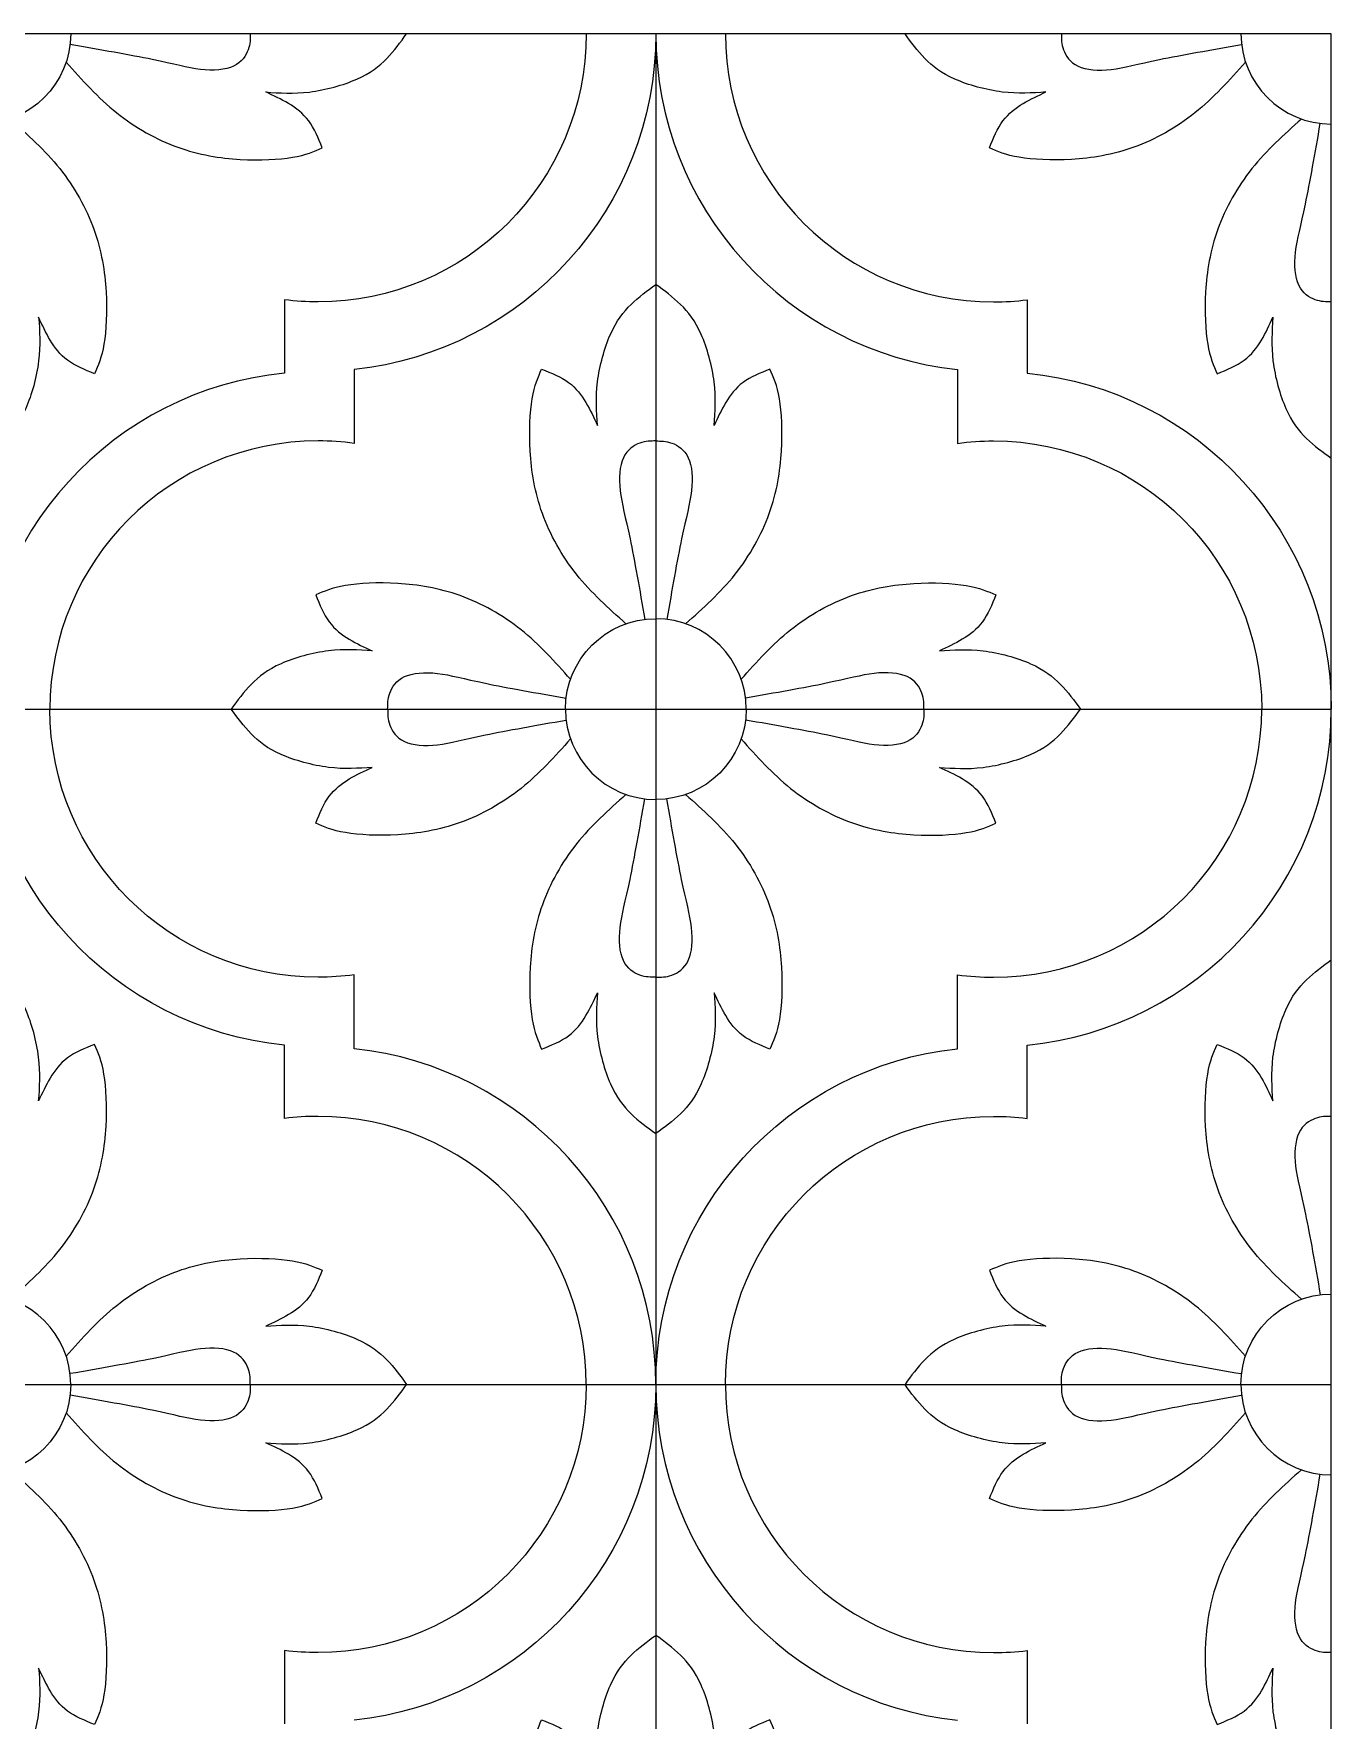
# Model space of a CAD drawing. Header units: millimetres. Extents: x -202 to 205, y -13 to 269.
# Drawn here: x 141.7 to 204.7, y 187.5 to 269.4 of the extents above; entities that cross this region are included whole.
import ezdxf

# ---------------------------------------------------------------- set-up
doc = ezdxf.new("R2010")
doc.units = ezdxf.units.MM
doc.header["$MEASUREMENT"] = 0
doc.layers.add('Default', color=18, linetype='Continuous')

msp = doc.modelspace()

# ---------------------------------------------------------------- linework, layer by layer
at = {"layer": 'Default', "color": 5, "lineweight": 20}
for points, knots in [([(73.556, 138.238), (73.556, 138.238), (73.556, 269.379), (73.556, 269.379), (73.556, 269.379), (204.696, 269.379), (204.696, 269.379), (204.696, 269.379), (204.696, 138.238), (204.696, 138.238), (204.696, 138.238), (73.556, 138.238), (73.556, 138.238)], [0, 0, 0, 0, 0.2, 0.2, 0.2, 0.4, 0.4, 0.4, 0.6, 0.6, 0.6, 1, 1, 1, 1]), ([(143.291, 267.998), (144.066, 267.131), (144.842, 266.263), (145.744, 265.541), (146.646, 264.819), (147.676, 264.242), (148.705, 263.872), (149.734, 263.501), (150.764, 263.337), (151.735, 263.28), (152.707, 263.222), (153.621, 263.27), (154.275, 263.381), (154.929, 263.491), (155.324, 263.665), (155.718, 263.838), (155.526, 264.309), (155.333, 264.781), (155.064, 265.146), (154.795, 265.511), (154.448, 265.771), (154.087, 265.988), (153.727, 266.204), (153.351, 266.377), (152.976, 266.551), (153.65, 266.503), (154.323, 266.454), (155.097, 266.55), (155.872, 266.647), (156.747, 266.887), (157.401, 267.176), (158.056, 267.464), (158.489, 267.801), (158.854, 268.176), (159.22, 268.552), (159.518, 268.965), (159.816, 269.379)], [0, 0, 0, 0, 0.076923, 0.076923, 0.076923, 0.153846, 0.153846, 0.153846, 0.230769, 0.230769, 0.230769, 0.307692, 0.307692, 0.307692, 0.384615, 0.384615, 0.384615, 0.461538, 0.461538, 0.461538, 0.538462, 0.538462, 0.538462, 0.615385, 0.615385, 0.615385, 0.692308, 0.692308, 0.692308, 0.769231, 0.769231, 0.769231, 0.846154, 0.846154, 0.846154, 1, 1, 1, 1]), ([(152.226, 269.379), (152.226, 269.134), (152.226, 268.888), (152.123, 268.602), (152.019, 268.316), (151.812, 267.989), (151.416, 267.804), (151.019, 267.619), (150.432, 267.575), (149.809, 267.647), (149.186, 267.719), (148.527, 267.907), (147.467, 268.127), (146.406, 268.347), (144.944, 268.6), (143.482, 268.853)], [0, 0, 0, 0, 0.166667, 0.166667, 0.166667, 0.333333, 0.333333, 0.333333, 0.5, 0.5, 0.5, 0.666667, 0.666667, 0.666667, 1, 1, 1, 1]), ([(168.535, 269.379), (168.535, 262.19), (162.708, 256.362), (155.519, 256.362), (154.967, 256.362), (154.424, 256.396), (153.891, 256.463)], [0, 0, 0, 0, 0.333333, 0.333333, 0.333333, 1, 1, 1, 1]), ([(175.287, 269.379), (175.287, 262.19), (181.115, 256.362), (188.304, 256.362), (188.855, 256.362), (189.399, 256.396), (189.932, 256.463)], [0, 0, 0, 0, 0.333333, 0.333333, 0.333333, 1, 1, 1, 1]), ([(200.531, 267.998), (199.756, 267.131), (198.981, 266.263), (198.078, 265.541), (197.176, 264.819), (196.147, 264.242), (195.117, 263.872), (194.088, 263.501), (193.059, 263.337), (192.087, 263.28), (191.116, 263.222), (190.201, 263.27), (189.547, 263.381), (188.893, 263.491), (188.499, 263.665), (188.104, 263.838), (188.297, 264.309), (188.489, 264.781), (188.758, 265.146), (189.028, 265.511), (189.374, 265.771), (189.735, 265.988), (190.096, 266.204), (190.471, 266.377), (190.846, 266.551), (190.173, 266.503), (189.499, 266.454), (188.725, 266.55), (187.95, 266.647), (187.075, 266.887), (186.421, 267.176), (185.767, 267.464), (185.334, 267.801), (184.968, 268.176), (184.602, 268.552), (184.304, 268.965), (184.006, 269.379)], [0, 0, 0, 0, 0.076923, 0.076923, 0.076923, 0.153846, 0.153846, 0.153846, 0.230769, 0.230769, 0.230769, 0.307692, 0.307692, 0.307692, 0.384615, 0.384615, 0.384615, 0.461538, 0.461538, 0.461538, 0.538462, 0.538462, 0.538462, 0.615385, 0.615385, 0.615385, 0.692308, 0.692308, 0.692308, 0.769231, 0.769231, 0.769231, 0.846154, 0.846154, 0.846154, 1, 1, 1, 1]), ([(191.596, 269.379), (191.596, 269.134), (191.596, 268.888), (191.699, 268.602), (191.803, 268.316), (192.01, 267.989), (192.407, 267.804), (192.804, 267.619), (193.39, 267.575), (194.013, 267.647), (194.636, 267.719), (195.295, 267.907), (196.356, 268.127), (197.416, 268.347), (198.879, 268.6), (200.341, 268.853)], [0, 0, 0, 0, 0.166667, 0.166667, 0.166667, 0.333333, 0.333333, 0.333333, 0.5, 0.5, 0.5, 0.666667, 0.666667, 0.666667, 1, 1, 1, 1]), ([(140.574, 265.237), (141.419, 264.482), (142.264, 263.727), (142.975, 262.835), (143.686, 261.943), (144.263, 260.913), (144.633, 259.884), (145.004, 258.855), (145.168, 257.825), (145.225, 256.854), (145.283, 255.882), (145.235, 254.968), (145.124, 254.314), (145.014, 253.66), (144.84, 253.265), (144.667, 252.871), (144.196, 253.063), (143.724, 253.256), (143.359, 253.525), (142.994, 253.794), (142.733, 254.141), (142.517, 254.501), (142.301, 254.862), (142.127, 255.237), (141.954, 255.613), (142.002, 254.939), (142.051, 254.266), (141.954, 253.492), (141.858, 252.717), (141.618, 251.841), (141.329, 251.187), (141.041, 250.533), (140.703, 250.1), (140.329, 249.735), (139.953, 249.369), (139.54, 249.071), (139.126, 248.773)], [0, 0, 0, 0, 0.076923, 0.076923, 0.076923, 0.153846, 0.153846, 0.153846, 0.230769, 0.230769, 0.230769, 0.307692, 0.307692, 0.307692, 0.384615, 0.384615, 0.384615, 0.461538, 0.461538, 0.461538, 0.538462, 0.538462, 0.538462, 0.615385, 0.615385, 0.615385, 0.692308, 0.692308, 0.692308, 0.769231, 0.769231, 0.769231, 0.846154, 0.846154, 0.846154, 1, 1, 1, 1]), ([(203.248, 265.237), (202.403, 264.482), (201.558, 263.727), (200.847, 262.835), (200.136, 261.943), (199.559, 260.913), (199.189, 259.884), (198.818, 258.855), (198.655, 257.825), (198.597, 256.854), (198.539, 255.882), (198.588, 254.968), (198.698, 254.314), (198.809, 253.66), (198.982, 253.265), (199.155, 252.871), (199.626, 253.063), (200.098, 253.256), (200.463, 253.525), (200.829, 253.794), (201.089, 254.141), (201.305, 254.501), (201.522, 254.862), (201.695, 255.237), (201.868, 255.613), (201.82, 254.939), (201.772, 254.266), (201.868, 253.492), (201.964, 252.717), (202.205, 251.841), (202.493, 251.187), (202.782, 250.533), (203.119, 250.1), (203.494, 249.735), (203.869, 249.369), (204.283, 249.071), (204.696, 248.773)], [0, 0, 0, 0, 0.076923, 0.076923, 0.076923, 0.153846, 0.153846, 0.153846, 0.230769, 0.230769, 0.230769, 0.307692, 0.307692, 0.307692, 0.384615, 0.384615, 0.384615, 0.461538, 0.461538, 0.461538, 0.538462, 0.538462, 0.538462, 0.615385, 0.615385, 0.615385, 0.692308, 0.692308, 0.692308, 0.769231, 0.769231, 0.769231, 0.846154, 0.846154, 0.846154, 1, 1, 1, 1]), ([(204.696, 256.363), (204.451, 256.363), (204.206, 256.363), (203.92, 256.466), (203.633, 256.569), (203.306, 256.776), (203.121, 257.173), (202.936, 257.57), (202.893, 258.157), (202.965, 258.78), (203.037, 259.403), (203.225, 260.062), (203.443, 261.108), (203.662, 262.155), (203.913, 263.59), (204.163, 265.024)], [0, 0, 0, 0, 0.166667, 0.166667, 0.166667, 0.333333, 0.333333, 0.333333, 0.5, 0.5, 0.5, 0.666667, 0.666667, 0.666667, 1, 1, 1, 1]), ([(170.463, 240.736), (169.618, 241.49), (168.773, 242.246), (168.062, 243.138), (167.351, 244.03), (166.774, 245.059), (166.404, 246.089), (166.033, 247.118), (165.87, 248.147), (165.812, 249.119), (165.754, 250.09), (165.803, 251.005), (165.913, 251.659), (166.024, 252.313), (166.197, 252.707), (166.37, 253.102), (166.841, 252.909), (167.313, 252.717), (167.678, 252.448), (168.044, 252.178), (168.304, 251.832), (168.52, 251.471), (168.737, 251.11), (168.91, 250.735), (169.083, 250.36), (169.035, 251.033), (168.987, 251.707), (169.083, 252.481), (169.179, 253.255), (169.42, 254.131), (169.708, 254.785), (169.997, 255.439), (170.334, 255.872), (170.709, 256.238), (171.084, 256.604), (171.497, 256.902), (171.911, 257.2)], [0, 0, 0, 0, 0.076923, 0.076923, 0.076923, 0.153846, 0.153846, 0.153846, 0.230769, 0.230769, 0.230769, 0.307692, 0.307692, 0.307692, 0.384615, 0.384615, 0.384615, 0.461538, 0.461538, 0.461538, 0.538462, 0.538462, 0.538462, 0.615385, 0.615385, 0.615385, 0.692308, 0.692308, 0.692308, 0.769231, 0.769231, 0.769231, 0.846154, 0.846154, 0.846154, 1, 1, 1, 1]), ([(173.359, 240.736), (174.204, 241.49), (175.049, 242.246), (175.76, 243.138), (176.471, 244.03), (177.048, 245.059), (177.418, 246.089), (177.789, 247.118), (177.953, 248.147), (178.01, 249.119), (178.068, 250.09), (178.02, 251.005), (177.909, 251.659), (177.799, 252.313), (177.625, 252.707), (177.452, 253.102), (176.981, 252.909), (176.509, 252.717), (176.144, 252.448), (175.779, 252.178), (175.519, 251.832), (175.302, 251.471), (175.086, 251.11), (174.913, 250.735), (174.739, 250.36), (174.787, 251.033), (174.836, 251.707), (174.74, 252.481), (174.643, 253.255), (174.403, 254.131), (174.114, 254.785), (173.826, 255.439), (173.489, 255.872), (173.114, 256.238), (172.738, 256.604), (172.325, 256.902), (171.911, 257.2)], [0, 0, 0, 0, 0.076923, 0.076923, 0.076923, 0.153846, 0.153846, 0.153846, 0.230769, 0.230769, 0.230769, 0.307692, 0.307692, 0.307692, 0.384615, 0.384615, 0.384615, 0.461538, 0.461538, 0.461538, 0.538462, 0.538462, 0.538462, 0.615385, 0.615385, 0.615385, 0.692308, 0.692308, 0.692308, 0.769231, 0.769231, 0.769231, 0.846154, 0.846154, 0.846154, 1, 1, 1, 1]), ([(157.266, 249.494), (156.695, 249.571), (156.111, 249.611), (155.519, 249.611), (148.33, 249.611), (142.502, 243.783), (142.502, 236.594)], [0, 0, 0, 0, 0.333333, 0.333333, 0.333333, 1, 1, 1, 1]), ([(171.911, 249.61), (171.666, 249.61), (171.42, 249.61), (171.135, 249.507), (170.848, 249.403), (170.521, 249.196), (170.336, 248.799), (170.151, 248.402), (170.107, 247.816), (170.179, 247.193), (170.252, 246.57), (170.439, 245.911), (170.658, 244.864), (170.877, 243.817), (171.128, 242.383), (171.378, 240.948)], [0, 0, 0, 0, 0.166667, 0.166667, 0.166667, 0.333333, 0.333333, 0.333333, 0.5, 0.5, 0.5, 0.666667, 0.666667, 0.666667, 1, 1, 1, 1]), ([(171.911, 249.61), (172.156, 249.61), (172.402, 249.61), (172.688, 249.507), (172.974, 249.403), (173.301, 249.196), (173.486, 248.799), (173.671, 248.402), (173.715, 247.816), (173.643, 247.193), (173.571, 246.57), (173.383, 245.911), (173.164, 244.864), (172.945, 243.817), (172.695, 242.383), (172.445, 240.948)], [0, 0, 0, 0, 0.166667, 0.166667, 0.166667, 0.333333, 0.333333, 0.333333, 0.5, 0.5, 0.5, 0.666667, 0.666667, 0.666667, 1, 1, 1, 1]), ([(186.556, 249.494), (187.127, 249.571), (187.711, 249.611), (188.304, 249.611), (195.493, 249.611), (201.32, 243.783), (201.32, 236.594)], [0, 0, 0, 0, 0.333333, 0.333333, 0.333333, 1, 1, 1, 1]), ([(167.77, 238.042), (167.015, 238.887), (166.26, 239.732), (165.368, 240.443), (164.476, 241.154), (163.446, 241.731), (162.417, 242.101), (161.387, 242.472), (160.358, 242.635), (159.386, 242.693), (158.415, 242.751), (157.501, 242.702), (156.847, 242.592), (156.192, 242.481), (155.798, 242.308), (155.404, 242.135), (155.596, 241.664), (155.788, 241.192), (156.058, 240.827), (156.327, 240.461), (156.673, 240.201), (157.034, 239.985), (157.395, 239.768), (157.77, 239.595), (158.145, 239.422), (157.472, 239.47), (156.799, 239.518), (156.024, 239.422), (155.25, 239.326), (154.374, 239.085), (153.72, 238.797), (153.066, 238.508), (152.633, 238.171), (152.267, 237.796), (151.902, 237.421), (151.604, 237.007), (151.305, 236.594)], [0, 0, 0, 0, 0.076923, 0.076923, 0.076923, 0.153846, 0.153846, 0.153846, 0.230769, 0.230769, 0.230769, 0.307692, 0.307692, 0.307692, 0.384615, 0.384615, 0.384615, 0.461538, 0.461538, 0.461538, 0.538462, 0.538462, 0.538462, 0.615385, 0.615385, 0.615385, 0.692308, 0.692308, 0.692308, 0.769231, 0.769231, 0.769231, 0.846154, 0.846154, 0.846154, 1, 1, 1, 1]), ([(176.053, 238.042), (176.807, 238.887), (177.563, 239.732), (178.455, 240.443), (179.347, 241.154), (180.376, 241.731), (181.406, 242.101), (182.435, 242.472), (183.464, 242.635), (184.436, 242.693), (185.407, 242.751), (186.321, 242.702), (186.976, 242.592), (187.63, 242.481), (188.024, 242.308), (188.419, 242.135), (188.226, 241.664), (188.034, 241.192), (187.765, 240.827), (187.495, 240.461), (187.149, 240.201), (186.788, 239.985), (186.427, 239.768), (186.052, 239.595), (185.677, 239.422), (186.35, 239.47), (187.024, 239.518), (187.798, 239.422), (188.572, 239.326), (189.448, 239.085), (190.102, 238.797), (190.756, 238.508), (191.189, 238.171), (191.555, 237.796), (191.921, 237.421), (192.219, 237.007), (192.517, 236.594)], [0, 0, 0, 0, 0.076923, 0.076923, 0.076923, 0.153846, 0.153846, 0.153846, 0.230769, 0.230769, 0.230769, 0.307692, 0.307692, 0.307692, 0.384615, 0.384615, 0.384615, 0.461538, 0.461538, 0.461538, 0.538462, 0.538462, 0.538462, 0.615385, 0.615385, 0.615385, 0.692308, 0.692308, 0.692308, 0.769231, 0.769231, 0.769231, 0.846154, 0.846154, 0.846154, 1, 1, 1, 1]), ([(158.895, 236.594), (158.895, 236.839), (158.895, 237.084), (158.999, 237.37), (159.102, 237.657), (159.309, 237.984), (159.706, 238.169), (160.103, 238.354), (160.69, 238.397), (161.313, 238.325), (161.935, 238.253), (162.595, 238.065), (163.641, 237.847), (164.688, 237.628), (166.123, 237.377), (167.557, 237.127)], [0, 0, 0, 0, 0.166667, 0.166667, 0.166667, 0.333333, 0.333333, 0.333333, 0.5, 0.5, 0.5, 0.666667, 0.666667, 0.666667, 1, 1, 1, 1]), ([(184.927, 236.594), (184.927, 236.839), (184.927, 237.084), (184.823, 237.37), (184.72, 237.657), (184.513, 237.984), (184.116, 238.169), (183.719, 238.354), (183.133, 238.397), (182.51, 238.325), (181.887, 238.253), (181.228, 238.065), (180.181, 237.847), (179.134, 237.628), (177.7, 237.377), (176.265, 237.127)], [0, 0, 0, 0, 0.166667, 0.166667, 0.166667, 0.333333, 0.333333, 0.333333, 0.5, 0.5, 0.5, 0.666667, 0.666667, 0.666667, 1, 1, 1, 1]), ([(157.266, 223.693), (156.695, 223.617), (156.111, 223.577), (155.519, 223.577), (148.33, 223.577), (142.502, 229.405), (142.502, 236.594)], [0, 0, 0, 0, 0.333333, 0.333333, 0.333333, 1, 1, 1, 1]), ([(167.77, 235.146), (167.015, 234.301), (166.26, 233.456), (165.368, 232.745), (164.476, 232.034), (163.446, 231.457), (162.417, 231.086), (161.387, 230.716), (160.358, 230.552), (159.386, 230.495), (158.415, 230.437), (157.501, 230.485), (156.847, 230.596), (156.192, 230.706), (155.798, 230.88), (155.404, 231.053), (155.596, 231.524), (155.788, 231.996), (156.058, 232.361), (156.327, 232.726), (156.673, 232.986), (157.034, 233.203), (157.395, 233.419), (157.77, 233.592), (158.145, 233.766), (157.472, 233.718), (156.799, 233.669), (156.024, 233.765), (155.25, 233.862), (154.374, 234.102), (153.72, 234.391), (153.066, 234.679), (152.633, 235.016), (152.267, 235.391), (151.902, 235.766), (151.604, 236.18), (151.305, 236.594)], [0, 0, 0, 0, 0.076923, 0.076923, 0.076923, 0.153846, 0.153846, 0.153846, 0.230769, 0.230769, 0.230769, 0.307692, 0.307692, 0.307692, 0.384615, 0.384615, 0.384615, 0.461538, 0.461538, 0.461538, 0.538462, 0.538462, 0.538462, 0.615385, 0.615385, 0.615385, 0.692308, 0.692308, 0.692308, 0.769231, 0.769231, 0.769231, 0.846154, 0.846154, 0.846154, 1, 1, 1, 1]), ([(158.895, 236.594), (158.895, 236.349), (158.895, 236.103), (158.999, 235.817), (159.102, 235.531), (159.309, 235.204), (159.706, 235.019), (160.103, 234.833), (160.69, 234.79), (161.313, 234.862), (161.935, 234.934), (162.595, 235.122), (163.641, 235.341), (164.688, 235.56), (166.123, 235.81), (167.557, 236.06)], [0, 0, 0, 0, 0.166667, 0.166667, 0.166667, 0.333333, 0.333333, 0.333333, 0.5, 0.5, 0.5, 0.666667, 0.666667, 0.666667, 1, 1, 1, 1]), ([(176.053, 235.146), (176.807, 234.301), (177.563, 233.456), (178.455, 232.745), (179.347, 232.034), (180.376, 231.457), (181.406, 231.086), (182.435, 230.716), (183.464, 230.552), (184.436, 230.495), (185.407, 230.437), (186.321, 230.485), (186.976, 230.596), (187.63, 230.706), (188.024, 230.88), (188.419, 231.053), (188.226, 231.524), (188.034, 231.996), (187.765, 232.361), (187.495, 232.726), (187.149, 232.986), (186.788, 233.203), (186.427, 233.419), (186.052, 233.592), (185.677, 233.766), (186.35, 233.718), (187.024, 233.669), (187.798, 233.765), (188.572, 233.862), (189.448, 234.102), (190.102, 234.391), (190.756, 234.679), (191.189, 235.016), (191.555, 235.391), (191.921, 235.766), (192.219, 236.18), (192.517, 236.594)], [0, 0, 0, 0, 0.076923, 0.076923, 0.076923, 0.153846, 0.153846, 0.153846, 0.230769, 0.230769, 0.230769, 0.307692, 0.307692, 0.307692, 0.384615, 0.384615, 0.384615, 0.461538, 0.461538, 0.461538, 0.538462, 0.538462, 0.538462, 0.615385, 0.615385, 0.615385, 0.692308, 0.692308, 0.692308, 0.769231, 0.769231, 0.769231, 0.846154, 0.846154, 0.846154, 1, 1, 1, 1]), ([(184.927, 236.594), (184.927, 236.349), (184.927, 236.103), (184.823, 235.817), (184.72, 235.531), (184.513, 235.204), (184.116, 235.019), (183.719, 234.833), (183.133, 234.79), (182.51, 234.862), (181.887, 234.934), (181.228, 235.122), (180.181, 235.341), (179.134, 235.56), (177.7, 235.81), (176.265, 236.06)], [0, 0, 0, 0, 0.166667, 0.166667, 0.166667, 0.333333, 0.333333, 0.333333, 0.5, 0.5, 0.5, 0.666667, 0.666667, 0.666667, 1, 1, 1, 1]), ([(186.556, 223.693), (187.127, 223.617), (187.711, 223.577), (188.304, 223.577), (195.493, 223.577), (201.32, 229.405), (201.32, 236.594)], [0, 0, 0, 0, 0.333333, 0.333333, 0.333333, 1, 1, 1, 1]), ([(170.463, 232.452), (169.618, 231.697), (168.773, 230.942), (168.062, 230.05), (167.351, 229.158), (166.774, 228.128), (166.404, 227.099), (166.033, 226.07), (165.87, 225.04), (165.812, 224.069), (165.754, 223.097), (165.803, 222.183), (165.913, 221.529), (166.024, 220.875), (166.197, 220.48), (166.37, 220.086), (166.841, 220.278), (167.313, 220.471), (167.678, 220.74), (168.044, 221.009), (168.304, 221.356), (168.52, 221.716), (168.737, 222.077), (168.91, 222.452), (169.083, 222.828), (169.035, 222.154), (168.987, 221.481), (169.083, 220.706), (169.179, 219.932), (169.42, 219.056), (169.708, 218.402), (169.997, 217.748), (170.334, 217.315), (170.709, 216.95), (171.084, 216.584), (171.497, 216.286), (171.911, 215.988)], [0, 0, 0, 0, 0.076923, 0.076923, 0.076923, 0.153846, 0.153846, 0.153846, 0.230769, 0.230769, 0.230769, 0.307692, 0.307692, 0.307692, 0.384615, 0.384615, 0.384615, 0.461538, 0.461538, 0.461538, 0.538462, 0.538462, 0.538462, 0.615385, 0.615385, 0.615385, 0.692308, 0.692308, 0.692308, 0.769231, 0.769231, 0.769231, 0.846154, 0.846154, 0.846154, 1, 1, 1, 1]), ([(171.911, 223.578), (171.666, 223.578), (171.42, 223.578), (171.135, 223.681), (170.848, 223.784), (170.521, 223.991), (170.336, 224.388), (170.151, 224.785), (170.107, 225.372), (170.179, 225.995), (170.252, 226.618), (170.439, 227.277), (170.658, 228.323), (170.877, 229.37), (171.128, 230.805), (171.378, 232.239)], [0, 0, 0, 0, 0.166667, 0.166667, 0.166667, 0.333333, 0.333333, 0.333333, 0.5, 0.5, 0.5, 0.666667, 0.666667, 0.666667, 1, 1, 1, 1]), ([(173.359, 232.452), (174.204, 231.697), (175.049, 230.942), (175.76, 230.05), (176.471, 229.158), (177.048, 228.128), (177.418, 227.099), (177.789, 226.07), (177.953, 225.04), (178.01, 224.069), (178.068, 223.097), (178.02, 222.183), (177.909, 221.529), (177.799, 220.875), (177.625, 220.48), (177.452, 220.086), (176.981, 220.278), (176.509, 220.471), (176.144, 220.74), (175.779, 221.009), (175.519, 221.356), (175.302, 221.716), (175.086, 222.077), (174.913, 222.452), (174.739, 222.828), (174.787, 222.154), (174.836, 221.481), (174.74, 220.706), (174.643, 219.932), (174.403, 219.056), (174.114, 218.402), (173.826, 217.748), (173.489, 217.315), (173.114, 216.95), (172.738, 216.584), (172.325, 216.286), (171.911, 215.988)], [0, 0, 0, 0, 0.076923, 0.076923, 0.076923, 0.153846, 0.153846, 0.153846, 0.230769, 0.230769, 0.230769, 0.307692, 0.307692, 0.307692, 0.384615, 0.384615, 0.384615, 0.461538, 0.461538, 0.461538, 0.538462, 0.538462, 0.538462, 0.615385, 0.615385, 0.615385, 0.692308, 0.692308, 0.692308, 0.769231, 0.769231, 0.769231, 0.846154, 0.846154, 0.846154, 1, 1, 1, 1]), ([(171.911, 223.578), (172.156, 223.578), (172.402, 223.578), (172.688, 223.681), (172.974, 223.784), (173.301, 223.991), (173.486, 224.388), (173.671, 224.785), (173.715, 225.372), (173.643, 225.995), (173.571, 226.618), (173.383, 227.277), (173.164, 228.323), (172.945, 229.37), (172.695, 230.805), (172.445, 232.239)], [0, 0, 0, 0, 0.166667, 0.166667, 0.166667, 0.333333, 0.333333, 0.333333, 0.5, 0.5, 0.5, 0.666667, 0.666667, 0.666667, 1, 1, 1, 1]), ([(140.574, 207.95), (141.419, 208.705), (142.264, 209.461), (142.975, 210.353), (143.686, 211.245), (144.263, 212.274), (144.633, 213.304), (145.004, 214.333), (145.168, 215.362), (145.225, 216.334), (145.283, 217.305), (145.235, 218.22), (145.124, 218.874), (145.014, 219.528), (144.84, 219.922), (144.667, 220.317), (144.196, 220.124), (143.724, 219.932), (143.359, 219.663), (142.994, 219.393), (142.733, 219.047), (142.517, 218.686), (142.301, 218.325), (142.127, 217.95), (141.954, 217.575), (142.002, 218.248), (142.051, 218.922), (141.954, 219.696), (141.858, 220.47), (141.618, 221.346), (141.329, 222), (141.041, 222.654), (140.703, 223.087), (140.329, 223.453), (139.953, 223.818), (139.54, 224.117), (139.126, 224.415)], [0, 0, 0, 0, 0.076923, 0.076923, 0.076923, 0.153846, 0.153846, 0.153846, 0.230769, 0.230769, 0.230769, 0.307692, 0.307692, 0.307692, 0.384615, 0.384615, 0.384615, 0.461538, 0.461538, 0.461538, 0.538462, 0.538462, 0.538462, 0.615385, 0.615385, 0.615385, 0.692308, 0.692308, 0.692308, 0.769231, 0.769231, 0.769231, 0.846154, 0.846154, 0.846154, 1, 1, 1, 1]), ([(203.248, 207.95), (202.403, 208.705), (201.558, 209.461), (200.847, 210.353), (200.136, 211.245), (199.559, 212.274), (199.189, 213.304), (198.818, 214.333), (198.655, 215.362), (198.597, 216.334), (198.539, 217.305), (198.588, 218.22), (198.698, 218.874), (198.809, 219.528), (198.982, 219.922), (199.155, 220.317), (199.626, 220.124), (200.098, 219.932), (200.463, 219.663), (200.829, 219.393), (201.089, 219.047), (201.305, 218.686), (201.522, 218.325), (201.695, 217.95), (201.868, 217.575), (201.82, 218.248), (201.772, 218.922), (201.868, 219.696), (201.964, 220.47), (202.205, 221.346), (202.493, 222), (202.782, 222.654), (203.119, 223.087), (203.494, 223.453), (203.869, 223.818), (204.283, 224.117), (204.696, 224.415)], [0, 0, 0, 0, 0.076923, 0.076923, 0.076923, 0.153846, 0.153846, 0.153846, 0.230769, 0.230769, 0.230769, 0.307692, 0.307692, 0.307692, 0.384615, 0.384615, 0.384615, 0.461538, 0.461538, 0.461538, 0.538462, 0.538462, 0.538462, 0.615385, 0.615385, 0.615385, 0.692308, 0.692308, 0.692308, 0.769231, 0.769231, 0.769231, 0.846154, 0.846154, 0.846154, 1, 1, 1, 1]), ([(168.535, 203.809), (168.535, 210.998), (162.708, 216.825), (155.519, 216.825), (154.967, 216.825), (154.424, 216.791), (153.891, 216.725)], [0, 0, 0, 0, 0.333333, 0.333333, 0.333333, 1, 1, 1, 1]), ([(175.287, 203.809), (175.287, 210.998), (181.115, 216.825), (188.304, 216.825), (188.855, 216.825), (189.399, 216.791), (189.932, 216.725)], [0, 0, 0, 0, 0.333333, 0.333333, 0.333333, 1, 1, 1, 1]), ([(204.696, 216.825), (204.451, 216.825), (204.206, 216.825), (203.92, 216.721), (203.633, 216.618), (203.306, 216.411), (203.121, 216.014), (202.936, 215.617), (202.893, 215.03), (202.965, 214.408), (203.037, 213.785), (203.225, 213.126), (203.443, 212.079), (203.662, 211.032), (203.913, 209.598), (204.163, 208.163)], [0, 0, 0, 0, 0.166667, 0.166667, 0.166667, 0.333333, 0.333333, 0.333333, 0.5, 0.5, 0.5, 0.666667, 0.666667, 0.666667, 1, 1, 1, 1]), ([(143.291, 205.189), (144.066, 206.057), (144.842, 206.924), (145.744, 207.646), (146.646, 208.369), (147.676, 208.946), (148.705, 209.316), (149.734, 209.686), (150.764, 209.85), (151.735, 209.908), (152.707, 209.966), (153.621, 209.917), (154.275, 209.807), (154.929, 209.696), (155.324, 209.523), (155.718, 209.35), (155.526, 208.879), (155.333, 208.407), (155.064, 208.041), (154.795, 207.676), (154.448, 207.416), (154.087, 207.2), (153.727, 206.983), (153.351, 206.81), (152.976, 206.637), (153.65, 206.685), (154.323, 206.733), (155.097, 206.637), (155.872, 206.541), (156.747, 206.3), (157.401, 206.012), (158.056, 205.723), (158.489, 205.386), (158.854, 205.011), (159.22, 204.636), (159.518, 204.222), (159.816, 203.809)], [0, 0, 0, 0, 0.076923, 0.076923, 0.076923, 0.153846, 0.153846, 0.153846, 0.230769, 0.230769, 0.230769, 0.307692, 0.307692, 0.307692, 0.384615, 0.384615, 0.384615, 0.461538, 0.461538, 0.461538, 0.538462, 0.538462, 0.538462, 0.615385, 0.615385, 0.615385, 0.692308, 0.692308, 0.692308, 0.769231, 0.769231, 0.769231, 0.846154, 0.846154, 0.846154, 1, 1, 1, 1]), ([(200.531, 205.189), (199.756, 206.057), (198.981, 206.924), (198.078, 207.646), (197.176, 208.369), (196.147, 208.946), (195.117, 209.316), (194.088, 209.686), (193.059, 209.85), (192.087, 209.908), (191.116, 209.966), (190.201, 209.917), (189.547, 209.807), (188.893, 209.696), (188.499, 209.523), (188.104, 209.35), (188.297, 208.879), (188.489, 208.407), (188.758, 208.041), (189.028, 207.676), (189.374, 207.416), (189.735, 207.2), (190.096, 206.983), (190.471, 206.81), (190.846, 206.637), (190.173, 206.685), (189.499, 206.733), (188.725, 206.637), (187.95, 206.541), (187.075, 206.3), (186.421, 206.012), (185.767, 205.723), (185.334, 205.386), (184.968, 205.011), (184.602, 204.636), (184.304, 204.222), (184.006, 203.809)], [0, 0, 0, 0, 0.076923, 0.076923, 0.076923, 0.153846, 0.153846, 0.153846, 0.230769, 0.230769, 0.230769, 0.307692, 0.307692, 0.307692, 0.384615, 0.384615, 0.384615, 0.461538, 0.461538, 0.461538, 0.538462, 0.538462, 0.538462, 0.615385, 0.615385, 0.615385, 0.692308, 0.692308, 0.692308, 0.769231, 0.769231, 0.769231, 0.846154, 0.846154, 0.846154, 1, 1, 1, 1]), ([(152.226, 203.809), (152.226, 204.054), (152.226, 204.299), (152.123, 204.585), (152.019, 204.871), (151.812, 205.199), (151.416, 205.384), (151.019, 205.569), (150.432, 205.612), (149.809, 205.54), (149.186, 205.468), (148.527, 205.28), (147.467, 205.06), (146.406, 204.84), (144.944, 204.587), (143.482, 204.334)], [0, 0, 0, 0, 0.166667, 0.166667, 0.166667, 0.333333, 0.333333, 0.333333, 0.5, 0.5, 0.5, 0.666667, 0.666667, 0.666667, 1, 1, 1, 1]), ([(191.596, 203.809), (191.596, 204.054), (191.596, 204.299), (191.699, 204.585), (191.803, 204.871), (192.01, 205.199), (192.407, 205.384), (192.804, 205.569), (193.39, 205.612), (194.013, 205.54), (194.636, 205.468), (195.295, 205.28), (196.356, 205.06), (197.416, 204.84), (198.879, 204.587), (200.341, 204.334)], [0, 0, 0, 0, 0.166667, 0.166667, 0.166667, 0.333333, 0.333333, 0.333333, 0.5, 0.5, 0.5, 0.666667, 0.666667, 0.666667, 1, 1, 1, 1]), ([(143.291, 202.428), (144.066, 201.561), (144.842, 200.693), (145.744, 199.971), (146.646, 199.249), (147.676, 198.672), (148.705, 198.301), (149.734, 197.931), (150.764, 197.767), (151.735, 197.709), (152.707, 197.652), (153.621, 197.7), (154.275, 197.81), (154.929, 197.921), (155.324, 198.095), (155.718, 198.268), (155.526, 198.739), (155.333, 199.21), (155.064, 199.576), (154.795, 199.941), (154.448, 200.201), (154.087, 200.418), (153.727, 200.634), (153.351, 200.807), (152.976, 200.981), (153.65, 200.932), (154.323, 200.884), (155.097, 200.98), (155.872, 201.076), (156.747, 201.317), (157.401, 201.606), (158.056, 201.894), (158.489, 202.231), (158.854, 202.606), (159.22, 202.981), (159.518, 203.395), (159.816, 203.809)], [0, 0, 0, 0, 0.076923, 0.076923, 0.076923, 0.153846, 0.153846, 0.153846, 0.230769, 0.230769, 0.230769, 0.307692, 0.307692, 0.307692, 0.384615, 0.384615, 0.384615, 0.461538, 0.461538, 0.461538, 0.538462, 0.538462, 0.538462, 0.615385, 0.615385, 0.615385, 0.692308, 0.692308, 0.692308, 0.769231, 0.769231, 0.769231, 0.846154, 0.846154, 0.846154, 1, 1, 1, 1]), ([(152.226, 203.809), (152.226, 203.563), (152.226, 203.318), (152.123, 203.032), (152.019, 202.746), (151.812, 202.419), (151.416, 202.234), (151.019, 202.048), (150.432, 202.005), (149.809, 202.077), (149.186, 202.149), (148.527, 202.337), (147.467, 202.557), (146.406, 202.777), (144.944, 203.03), (143.482, 203.283)], [0, 0, 0, 0, 0.166667, 0.166667, 0.166667, 0.333333, 0.333333, 0.333333, 0.5, 0.5, 0.5, 0.666667, 0.666667, 0.666667, 1, 1, 1, 1]), ([(168.535, 203.809), (168.535, 196.62), (162.708, 190.792), (155.519, 190.792), (154.967, 190.792), (154.424, 190.826), (153.891, 190.893)], [0, 0, 0, 0, 0.333333, 0.333333, 0.333333, 1, 1, 1, 1]), ([(175.287, 203.809), (175.287, 196.62), (181.115, 190.792), (188.304, 190.792), (188.855, 190.792), (189.399, 190.826), (189.932, 190.893)], [0, 0, 0, 0, 0.333333, 0.333333, 0.333333, 1, 1, 1, 1]), ([(200.531, 202.428), (199.756, 201.561), (198.981, 200.693), (198.078, 199.971), (197.176, 199.249), (196.147, 198.672), (195.117, 198.301), (194.088, 197.931), (193.059, 197.767), (192.087, 197.709), (191.116, 197.652), (190.201, 197.7), (189.547, 197.81), (188.893, 197.921), (188.499, 198.095), (188.104, 198.268), (188.297, 198.739), (188.489, 199.21), (188.758, 199.576), (189.028, 199.941), (189.374, 200.201), (189.735, 200.418), (190.096, 200.634), (190.471, 200.807), (190.846, 200.981), (190.173, 200.932), (189.499, 200.884), (188.725, 200.98), (187.95, 201.076), (187.075, 201.317), (186.421, 201.606), (185.767, 201.894), (185.334, 202.231), (184.968, 202.606), (184.602, 202.981), (184.304, 203.395), (184.006, 203.809)], [0, 0, 0, 0, 0.076923, 0.076923, 0.076923, 0.153846, 0.153846, 0.153846, 0.230769, 0.230769, 0.230769, 0.307692, 0.307692, 0.307692, 0.384615, 0.384615, 0.384615, 0.461538, 0.461538, 0.461538, 0.538462, 0.538462, 0.538462, 0.615385, 0.615385, 0.615385, 0.692308, 0.692308, 0.692308, 0.769231, 0.769231, 0.769231, 0.846154, 0.846154, 0.846154, 1, 1, 1, 1]), ([(191.596, 203.809), (191.596, 203.563), (191.596, 203.318), (191.699, 203.032), (191.803, 202.746), (192.01, 202.419), (192.407, 202.234), (192.804, 202.048), (193.39, 202.005), (194.013, 202.077), (194.636, 202.149), (195.295, 202.337), (196.356, 202.557), (197.416, 202.777), (198.879, 203.03), (200.341, 203.283)], [0, 0, 0, 0, 0.166667, 0.166667, 0.166667, 0.333333, 0.333333, 0.333333, 0.5, 0.5, 0.5, 0.666667, 0.666667, 0.666667, 1, 1, 1, 1]), ([(140.574, 199.667), (141.419, 198.912), (142.264, 198.157), (142.975, 197.265), (143.686, 196.373), (144.263, 195.343), (144.633, 194.314), (145.004, 193.284), (145.168, 192.255), (145.225, 191.284), (145.283, 190.312), (145.235, 189.398), (145.124, 188.744), (145.014, 188.09), (144.84, 187.695), (144.667, 187.301), (144.196, 187.493), (143.724, 187.686), (143.359, 187.955), (142.994, 188.224), (142.733, 188.571), (142.517, 188.931), (142.301, 189.292), (142.127, 189.667), (141.954, 190.042), (142.002, 189.369), (142.051, 188.696), (141.954, 187.921), (141.858, 187.147), (141.618, 186.271), (141.329, 185.617), (141.041, 184.963), (140.703, 184.53), (140.329, 184.165), (139.953, 183.799), (139.54, 183.501), (139.126, 183.202)], [0, 0, 0, 0, 0.076923, 0.076923, 0.076923, 0.153846, 0.153846, 0.153846, 0.230769, 0.230769, 0.230769, 0.307692, 0.307692, 0.307692, 0.384615, 0.384615, 0.384615, 0.461538, 0.461538, 0.461538, 0.538462, 0.538462, 0.538462, 0.615385, 0.615385, 0.615385, 0.692308, 0.692308, 0.692308, 0.769231, 0.769231, 0.769231, 0.846154, 0.846154, 0.846154, 1, 1, 1, 1]), ([(203.248, 199.667), (202.403, 198.912), (201.558, 198.157), (200.847, 197.265), (200.136, 196.373), (199.559, 195.343), (199.189, 194.314), (198.818, 193.284), (198.655, 192.255), (198.597, 191.284), (198.539, 190.312), (198.588, 189.398), (198.698, 188.744), (198.809, 188.09), (198.982, 187.695), (199.155, 187.301), (199.626, 187.493), (200.098, 187.686), (200.463, 187.955), (200.829, 188.224), (201.089, 188.571), (201.305, 188.931), (201.522, 189.292), (201.695, 189.667), (201.868, 190.042), (201.82, 189.369), (201.772, 188.696), (201.868, 187.921), (201.964, 187.147), (202.205, 186.271), (202.493, 185.617), (202.782, 184.963), (203.119, 184.53), (203.494, 184.165), (203.869, 183.799), (204.283, 183.501), (204.696, 183.202)], [0, 0, 0, 0, 0.076923, 0.076923, 0.076923, 0.153846, 0.153846, 0.153846, 0.230769, 0.230769, 0.230769, 0.307692, 0.307692, 0.307692, 0.384615, 0.384615, 0.384615, 0.461538, 0.461538, 0.461538, 0.538462, 0.538462, 0.538462, 0.615385, 0.615385, 0.615385, 0.692308, 0.692308, 0.692308, 0.769231, 0.769231, 0.769231, 0.846154, 0.846154, 0.846154, 1, 1, 1, 1]), ([(204.696, 190.792), (204.451, 190.792), (204.206, 190.792), (203.92, 190.896), (203.633, 190.999), (203.306, 191.206), (203.121, 191.603), (202.936, 192), (202.893, 192.587), (202.965, 193.21), (203.037, 193.832), (203.225, 194.492), (203.443, 195.538), (203.662, 196.585), (203.913, 198.02), (204.163, 199.454)], [0, 0, 0, 0, 0.166667, 0.166667, 0.166667, 0.333333, 0.333333, 0.333333, 0.5, 0.5, 0.5, 0.666667, 0.666667, 0.666667, 1, 1, 1, 1]), ([(170.463, 175.165), (169.618, 175.92), (168.773, 176.675), (168.062, 177.567), (167.351, 178.46), (166.774, 179.489), (166.404, 180.519), (166.033, 181.548), (165.87, 182.577), (165.812, 183.549), (165.754, 184.52), (165.803, 185.434), (165.913, 186.088), (166.024, 186.743), (166.197, 187.137), (166.37, 187.532), (166.841, 187.339), (167.313, 187.147), (167.678, 186.878), (168.044, 186.608), (168.304, 186.262), (168.52, 185.901), (168.737, 185.54), (168.91, 185.165), (169.083, 184.79), (169.035, 185.463), (168.987, 186.137), (169.083, 186.911), (169.179, 187.685), (169.42, 188.561), (169.708, 189.215), (169.997, 189.869), (170.334, 190.302), (170.709, 190.668), (171.084, 191.033), (171.497, 191.332), (171.911, 191.63)], [0, 0, 0, 0, 0.076923, 0.076923, 0.076923, 0.153846, 0.153846, 0.153846, 0.230769, 0.230769, 0.230769, 0.307692, 0.307692, 0.307692, 0.384615, 0.384615, 0.384615, 0.461538, 0.461538, 0.461538, 0.538462, 0.538462, 0.538462, 0.615385, 0.615385, 0.615385, 0.692308, 0.692308, 0.692308, 0.769231, 0.769231, 0.769231, 0.846154, 0.846154, 0.846154, 1, 1, 1, 1]), ([(173.359, 175.165), (174.204, 175.92), (175.049, 176.675), (175.76, 177.567), (176.471, 178.46), (177.048, 179.489), (177.418, 180.519), (177.789, 181.548), (177.953, 182.577), (178.01, 183.549), (178.068, 184.52), (178.02, 185.434), (177.909, 186.088), (177.799, 186.743), (177.625, 187.137), (177.452, 187.532), (176.981, 187.339), (176.509, 187.147), (176.144, 186.878), (175.779, 186.608), (175.519, 186.262), (175.302, 185.901), (175.086, 185.54), (174.913, 185.165), (174.739, 184.79), (174.787, 185.463), (174.836, 186.137), (174.74, 186.911), (174.643, 187.685), (174.403, 188.561), (174.114, 189.215), (173.826, 189.869), (173.489, 190.302), (173.114, 190.668), (172.738, 191.033), (172.325, 191.332), (171.911, 191.63)], [0, 0, 0, 0, 0.076923, 0.076923, 0.076923, 0.153846, 0.153846, 0.153846, 0.230769, 0.230769, 0.230769, 0.307692, 0.307692, 0.307692, 0.384615, 0.384615, 0.384615, 0.461538, 0.461538, 0.461538, 0.538462, 0.538462, 0.538462, 0.615385, 0.615385, 0.615385, 0.692308, 0.692308, 0.692308, 0.769231, 0.769231, 0.769231, 0.846154, 0.846154, 0.846154, 1, 1, 1, 1])]:
    msp.add_open_spline(points, degree=3, knots=knots, dxfattribs=at)
for points in [[(143.513, 269.379), (143.513, 266.956), (141.549, 264.992), (139.126, 264.992)], [(171.911, 269.379), (171.911, 260.916), (165.498, 253.951), (157.266, 253.078)], [(171.911, 269.379), (171.911, 260.916), (178.325, 253.951), (186.556, 253.078)], [(171.911, 269.379), (171.911, 269.379), (171.911, 138.238), (171.911, 138.238)], [(200.31, 269.379), (200.31, 266.956), (202.274, 264.992), (204.696, 264.992)], [(153.891, 256.463), (153.891, 256.463), (153.891, 252.906), (153.891, 252.906)], [(189.932, 256.463), (189.932, 256.463), (189.932, 252.906), (189.932, 252.906)], [(157.266, 253.078), (157.266, 253.078), (157.266, 249.494), (157.266, 249.494)], [(186.556, 253.078), (186.556, 253.078), (186.556, 249.494), (186.556, 249.494)], [(153.891, 252.906), (145.602, 252.089), (139.126, 245.098), (139.126, 236.594)], [(189.932, 252.906), (198.221, 252.089), (204.696, 245.098), (204.696, 236.594)], [(167.524, 236.594), (167.524, 239.016), (169.489, 240.98), (171.911, 240.98)], [(176.298, 236.594), (176.298, 239.016), (174.334, 240.98), (171.911, 240.98)], [(73.556, 236.594), (73.556, 236.594), (204.696, 236.594), (204.696, 236.594)], [(153.891, 220.281), (145.602, 221.098), (139.126, 228.09), (139.126, 236.594)], [(167.524, 236.594), (167.524, 234.171), (169.489, 232.207), (171.911, 232.207)], [(176.298, 236.594), (176.298, 234.171), (174.334, 232.207), (171.911, 232.207)], [(189.932, 220.281), (198.221, 221.098), (204.696, 228.09), (204.696, 236.594)], [(157.266, 220.109), (157.266, 220.109), (157.266, 223.693), (157.266, 223.693)], [(186.556, 220.109), (186.556, 220.109), (186.556, 223.693), (186.556, 223.693)], [(153.891, 216.725), (153.891, 216.725), (153.891, 220.281), (153.891, 220.281)], [(189.932, 216.725), (189.932, 216.725), (189.932, 220.281), (189.932, 220.281)], [(171.911, 203.809), (171.911, 212.272), (165.498, 219.237), (157.266, 220.109)], [(171.911, 203.809), (171.911, 212.272), (178.325, 219.237), (186.556, 220.109)], [(143.513, 203.809), (143.513, 206.231), (141.549, 208.195), (139.126, 208.195)], [(200.31, 203.809), (200.31, 206.231), (202.274, 208.195), (204.696, 208.195)], [(73.556, 203.809), (73.556, 203.809), (204.696, 203.809), (204.696, 203.809)], [(143.513, 203.809), (143.513, 201.386), (141.549, 199.422), (139.126, 199.422)], [(171.911, 203.809), (171.911, 195.346), (165.498, 188.381), (157.266, 187.508)], [(171.911, 203.809), (171.911, 195.346), (178.325, 188.381), (186.556, 187.508)], [(200.31, 203.809), (200.31, 201.386), (202.274, 199.422), (204.696, 199.422)], [(153.891, 190.893), (153.891, 190.893), (153.891, 187.336), (153.891, 187.336)], [(189.932, 190.893), (189.932, 190.893), (189.932, 187.336), (189.932, 187.336)]]:
    msp.add_open_spline(points, degree=3, dxfattribs=at)

doc.saveas('drawing.dxf')
